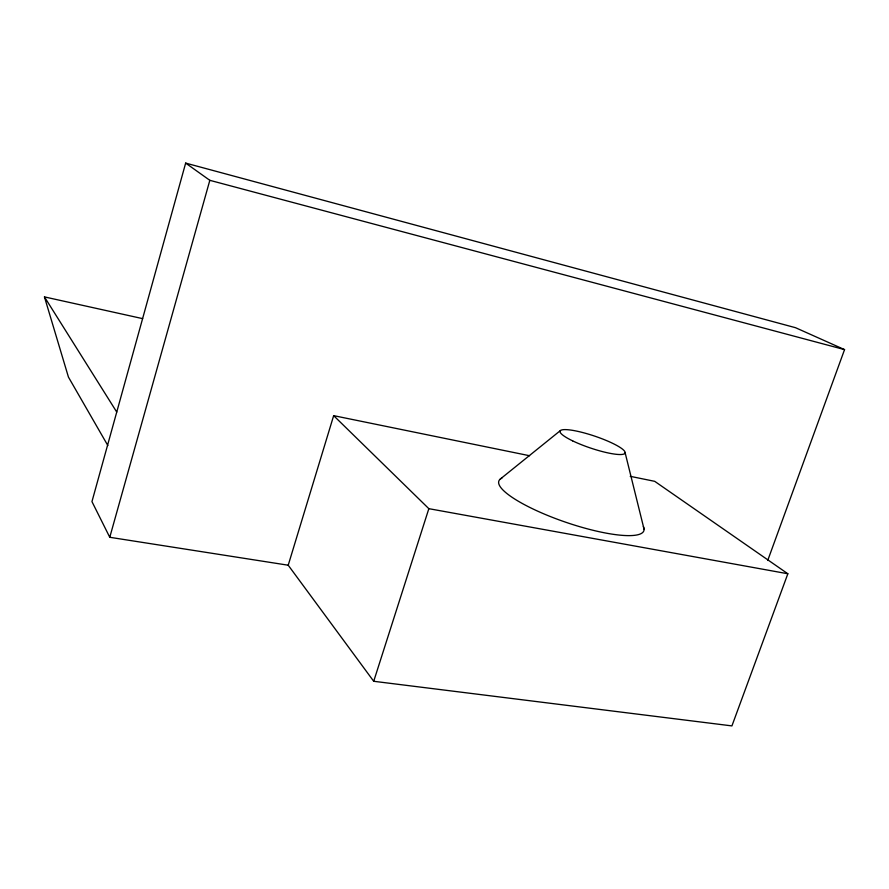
<?xml version="1.0" encoding="UTF-8"?>
<svg xmlns="http://www.w3.org/2000/svg" width="889" height="889" viewBox="0 0 889 889"><rect width="100%" height="100%" fill="white"/><g stroke="black" fill="none" stroke-linecap="round" stroke-linejoin="round"><path stroke-width="1.33" d="M767.729 560.459L844.55 349.621L795.544 327.708L185.657 163.098L91.956 501.607L109.769 537.289L288.214 565.215L373.713 681.285L731.925 725.902L787.843 573.761L654.704 481.327L630.223 476.326M109.769 537.289L209.826 180.323L185.657 163.098M288.214 565.215L333.664 415.652L529.555 455.724M373.713 681.285L428.842 508.675L333.664 415.652M500.296 479.049L560.492 430.498M428.842 508.675L787.843 573.761M107.858 445.567L68.442 377.092L44.45 296.904L142.673 318.64M209.826 180.323L844.55 349.621M44.45 296.904L116.748 412.063M625.111 452.668L644.069 529.211M643.358 526.61A76.643 17.269 18.9 0 1 565.437 522.132A76.643 17.269 18.9 0 1 501.907 478.06M572.638 440.866A34.304 6.312 18.6 0 0 624.823 453.446A34.304 6.312 18.6 0 0 580.195 431.91A34.304 6.312 18.6 0 0 572.638 440.866"/></g></svg>
